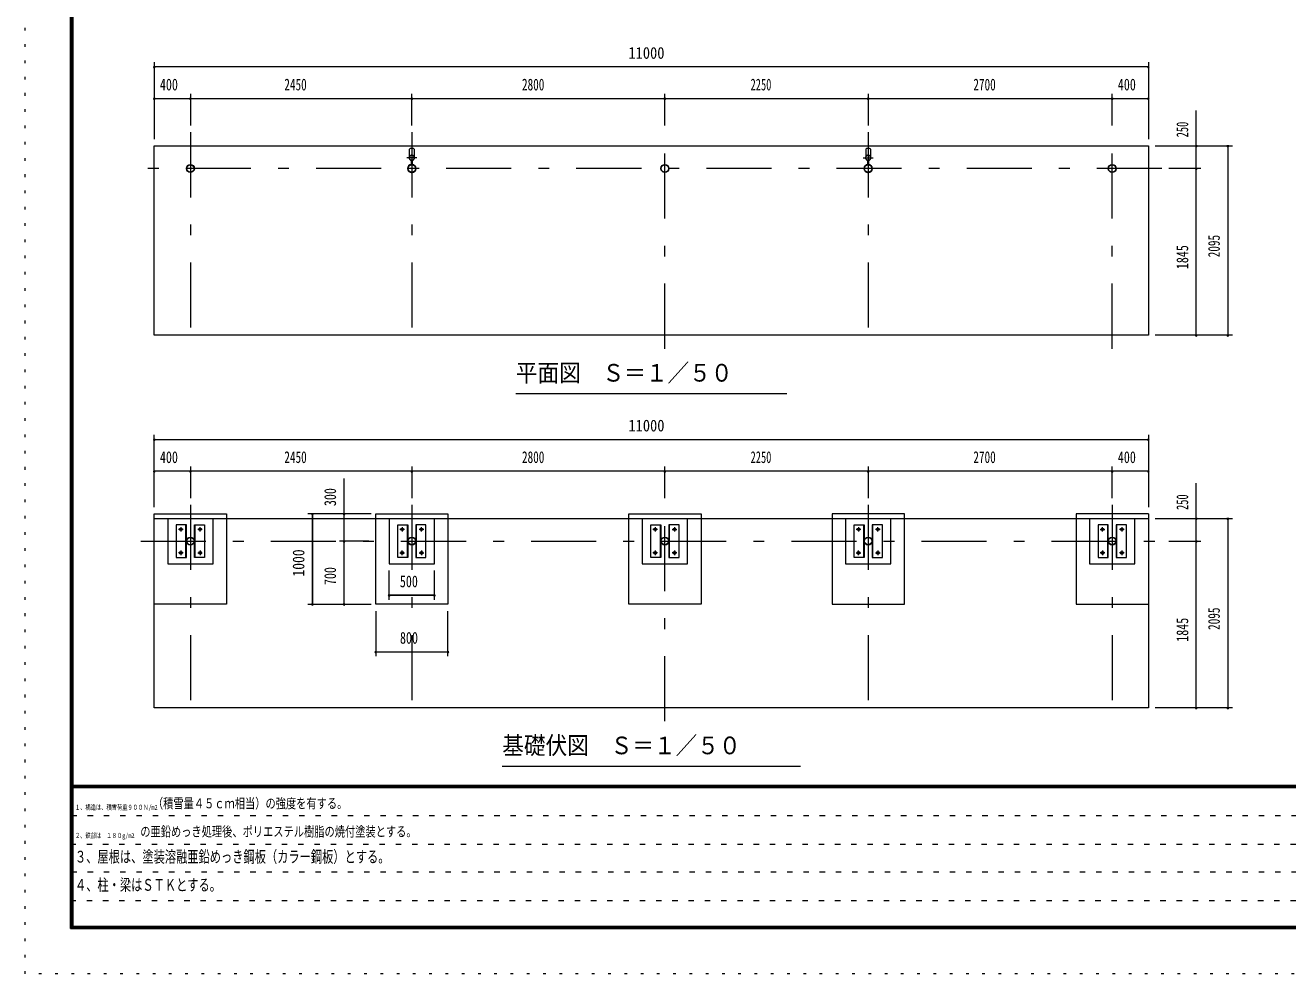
# Model space of a CAD drawing. Units: millimetres, scale not verified, with parts at other scales. Extents: x -25342 to 25343, y -10500 to 10500.
# Drawn here: x -4357 to 9613, y -10500 to 0 of the extents above; entities that cross this region are included whole.
import ezdxf
from ezdxf.enums import TextEntityAlignment as Align

# ---------------------------------------------------------------- set-up
doc = ezdxf.new("R2010")
doc.units = ezdxf.units.MM
doc.header["$LTSCALE"] = 60
for name, pattern in [('USER1', [3, 1, -2]), ('USER3', [24, 12, -5, 2, -5]), ('USER4', [3, 0.5, -2.5])]:
    doc.linetypes.add(name, pattern=pattern)
doc.layers.add('0-1_0-F1TEXT', color=7, linetype='Continuous')
for name, color, linetype, lineweight in [('0-2_1-05BOLD', 7, 'Continuous', 18), ('0-3_1-25CENTER', 3, 'USER3', 18), ('0-5_1-55DIM', 3, 'Continuous', 18), ('0-C_F-F1PAPER', 5, 'Continuous', 18), ('0-D_F-E_J_ADD', 5, 'USER4', 18)]:
    doc.layers.add(name, color=color, linetype=linetype, lineweight=lineweight)
doc.styles.add('ＭＳ ゴシック', font='')
doc.styles.get('ＭＳ ゴシック').set_extended_font_data('MS Gothic')

msp = doc.modelspace()

# ---------------------------------------------------------------- linework, layer by layer
at = {"layer": '0-2_1-05BOLD'}
for p, q in [((-107.24, -1457.81), (-107.24, -1373.23)), ((-52.24, -1373.23), (-52.24, -1457.81)), ((4942.77, -1373.23), (4942.77, -1457.81)), ((4997.77, -1457.81), (4997.77, -1373.23)), ((-84.34, -1496.06), (-84.34, -1539.41)), ((-82.74, -1540.88), (-82.74, -1494.67)), ((-76.74, -1494.67), (-76.74, -1540.88)), ((-75.14, -1539.41), (-75.14, -1496.06)), ((4965.66, -1539.41), (4965.66, -1496.06)), ((4967.26, -1494.67), (4967.26, -1540.88)), ((4973.26, -1540.88), (4973.26, -1494.67)), ((4974.86, -1496.06), (4974.86, -1539.41)), ((-2929.73, -5460.33), (8070.27, -5460.33)), ((-2779.73, -5460.33), (-2779.73, -5960.33)), ((-2578.78, -5890.33), (-2578.78, -5530.32)), ((-2480.68, -5530.32), (-2480.68, -5890.33)), ((-329.73, -5460.33), (-329.73, -5960.33)), ((-128.78, -5890.33), (-128.78, -5530.32)), ((-30.68, -5530.32), (-30.68, -5890.33)), ((2470.26, -5460.33), (2470.26, -5960.33)), ((2671.21, -5890.33), (2671.21, -5530.32)), ((2769.31, -5530.32), (2769.31, -5890.33)), ((4720.26, -5460.33), (4720.26, -5960.33)), ((4921.21, -5890.33), (4921.21, -5530.32)), ((5019.31, -5530.32), (5019.31, -5890.33)), ((7621.22, -5890.33), (7621.22, -5530.32)), ((7719.32, -5530.32), (7719.32, -5890.33)), ((7920.26, -5960.33), (7920.26, -5460.33))]:
    msp.add_line(p, q, dxfattribs=at)
for points in [[(8070.26, -1335.33), (8070.26, -3430.33), (-2929.74, -3430.33), (-2929.74, -1335.33)], [(-479.73, -6410.33), (-479.73, -5410.33), (320.27, -5410.33), (320.27, -6410.33)], [(2320.26, -6410.33), (2320.26, -5410.33), (3120.26, -5410.33), (3120.26, -6410.33)], [(4570.26, -6410.33), (5370.27, -6410.33), (5370.27, -5410.33), (4570.26, -5410.33)], [(-2574.28, -5890.33), (-2574.28, -5530.32), (-2686.28, -5530.32), (-2686.28, -5890.33)], [(-2373.18, -5530.32), (-2373.18, -5890.33), (-2485.18, -5890.33), (-2485.18, -5530.32)], [(-124.28, -5890.33), (-236.28, -5890.33), (-236.28, -5530.32), (-124.28, -5530.32)], [(76.81, -5530.32), (-35.18, -5530.32), (-35.18, -5890.33), (76.81, -5890.33)], [(2675.71, -5890.33), (2563.71, -5890.33), (2563.71, -5530.32), (2675.71, -5530.32)], [(2876.81, -5530.32), (2764.81, -5530.32), (2764.81, -5890.33), (2876.81, -5890.33)], [(4925.71, -5890.33), (4813.72, -5890.33), (4813.72, -5530.32), (4925.71, -5530.32)], [(5126.81, -5530.32), (5014.81, -5530.32), (5014.81, -5890.33), (5126.81, -5890.33)], [(7625.71, -5890.33), (7625.71, -5530.32), (7513.72, -5530.32), (7513.72, -5890.33)], [(7826.82, -5530.32), (7714.82, -5530.32), (7714.82, -5890.33), (7826.82, -5890.33)]]:
    msp.add_lwpolyline(points, close=True, dxfattribs=at)
for points in [[(8070.27, -5410.33), (8070.27, -7555.33), (-2929.73, -7555.33), (-2929.73, -5410.33), (-2129.73, -5410.33), (-2129.73, -6410.33), (-2929.73, -6410.33)], [(8070.27, -5410.33), (7270.27, -5410.33), (7270.27, -6410.33), (8070.27, -6410.33)], [(-2779.73, -5960.33), (-2279.73, -5960.33), (-2279.73, -5460.33)], [(-329.73, -5960.33), (170.27, -5960.33), (170.27, -5460.33)], [(2470.26, -5960.33), (2970.26, -5960.33), (2970.26, -5460.33)], [(4720.26, -5960.33), (5220.26, -5960.33), (5220.26, -5460.33)], [(7420.27, -5460.33), (7420.27, -5960.33), (7920.26, -5960.33)]]:
    msp.add_lwpolyline(points, dxfattribs=at)
for centre, radius in [((-79.74, -1467.33), 27.5), ((-79.74, -1435.98), 2.25), ((4970.27, -1467.33), 27.5), ((4970.27, -1435.98), 2.25), ((-2529.74, -1585.33), 44.55), ((-2529.74, -1585.33), 40.35), ((-79.74, -1585.33), 44.55), ((-79.74, -1585.33), 40.35), ((-79.74, -1633.73), 2.25), ((2720.27, -1585.33), 44.55), ((2720.27, -1585.33), 40.35), ((4970.27, -1585.33), 44.55), ((4970.27, -1585.33), 40.35), ((4970.27, -1633.73), 2.25), ((7670.26, -1585.33), 44.55), ((7670.26, -1585.33), 40.35), ((-2636.23, -5580.33), 14.5), ((-2423.23, -5580.33), 14.5), ((-186.23, -5580.33), 14.5), ((26.77, -5580.33), 14.5), ((2613.76, -5580.33), 14.5), ((2826.77, -5580.33), 14.5), ((4863.77, -5580.33), 14.5), ((5076.77, -5580.33), 14.5), ((7563.77, -5580.33), 14.5), ((7776.77, -5580.33), 14.5), ((-2529.73, -5710.33), 44.55), ((-2529.73, -5710.33), 40.35), ((-79.73, -5710.33), 44.55), ((-79.73, -5710.33), 40.35), ((2720.27, -5710.33), 44.55), ((2720.27, -5710.33), 40.35), ((4970.27, -5710.33), 44.55), ((4970.27, -5710.33), 40.35), ((7670.27, -5710.33), 44.55), ((7670.27, -5710.33), 40.35), ((-2636.23, -5840.32), 14.5), ((-2423.23, -5840.32), 14.5), ((-186.23, -5840.32), 14.5), ((26.77, -5840.32), 14.5), ((2613.76, -5840.32), 14.5), ((2826.77, -5840.32), 14.5), ((4863.77, -5840.32), 14.5), ((5076.77, -5840.32), 14.5), ((7563.77, -5840.32), 14.5), ((7776.77, -5840.32), 14.5)]:
    msp.add_circle(centre, radius, dxfattribs=at)
for centre, radius, start, end in [((-79.74, -1408.72), 44.9, 52.23546, 127.76454), ((4970.27, -1408.72), 44.9, 52.23546, 127.76454), ((-79.74, -1467.33), 29.1, 90, 260.90512), ((-79.74, -1484.73), 44.9, 109.58864, 127.76454), ((-79.74, -1435.98), 3.85, 270, 218.65778), ((-79.74, -1467.33), 29.1, 279.09488, 84.06984), ((-79.74, -1484.73), 44.9, 52.23546, 70.41136), ((4970.27, -1467.33), 29.1, 90, 260.90512), ((4970.27, -1484.73), 44.9, 109.58864, 127.76454), ((4970.27, -1435.98), 3.85, 270, 218.65778), ((4970.27, -1467.33), 29.1, 279.09488, 84.06984), ((4970.27, -1484.73), 44.9, 52.23546, 70.41136), ((-79.74, -1585.33), 46.15, 95.72713, 270.00108), ((-79.74, -1633.73), 3.85, 142.09248, 90), ((-79.74, -1585.33), 46.15, 273.78915, 84.28163), ((4970.27, -1585.33), 46.15, 95.72713, 270.00108), ((4970.27, -1633.73), 3.85, 142.09248, 90), ((4970.27, -1585.33), 46.15, 273.78915, 84.28163)]:
    msp.add_arc(centre, radius, start, end, dxfattribs=at)
at = {"layer": '0-3_1-25CENTER'}
for p, q in [((-2529.74, -1185.33), (-2529.74, -3580.33)), ((-79.74, -1185.33), (-79.74, -3580.33)), ((2720.27, -3580.33), (2720.27, -1185.33)), ((4970.27, -1185.33), (4970.27, -3580.33)), ((7670.26, -3580.33), (7670.26, -1185.33)), ((-24.74, -1467.33), (-134.74, -1467.33)), ((-90.5, -1517.8), (-68.98, -1517.8)), ((4915.27, -1467.33), (5025.27, -1467.33)), ((4981.03, -1517.8), (4959.5, -1517.8)), ((8220.26, -1585.33), (-3079.74, -1585.33)), ((-2529.73, -5310.33), (-2529.73, -7705.33)), ((-79.73, -5310.33), (-79.73, -7705.33)), ((2720.27, -7705.33), (2720.27, -5310.33)), ((4970.27, -5310.33), (4970.27, -7705.33)), ((7670.27, -5310.33), (7670.27, -7705.33)), ((-2611.23, -5580.33), (-2661.23, -5580.33)), ((-2636.23, -5555.33), (-2636.23, -5605.33)), ((-2398.23, -5580.33), (-2448.23, -5580.33)), ((-2423.23, -5605.33), (-2423.23, -5555.33)), ((-161.23, -5580.33), (-211.23, -5580.33)), ((-186.23, -5555.33), (-186.23, -5605.33)), ((51.77, -5580.33), (1.77, -5580.33)), ((26.77, -5605.33), (26.77, -5555.33)), ((2638.77, -5580.33), (2588.76, -5580.33)), ((2613.76, -5555.33), (2613.76, -5605.33)), ((2801.77, -5580.33), (2851.77, -5580.33)), ((2826.77, -5555.33), (2826.77, -5605.33)), ((4888.77, -5580.33), (4838.77, -5580.33)), ((4863.77, -5555.33), (4863.77, -5605.33)), ((5101.77, -5580.33), (5051.77, -5580.33)), ((5076.77, -5605.33), (5076.77, -5555.33)), ((7538.77, -5580.33), (7588.77, -5580.33)), ((7563.77, -5605.33), (7563.77, -5555.33)), ((7801.77, -5580.33), (7751.76, -5580.33)), ((7776.77, -5555.33), (7776.77, -5605.33)), ((-3079.73, -5710.33), (8220.26, -5710.33)), ((-2611.23, -5840.32), (-2661.23, -5840.32)), ((-2636.23, -5815.32), (-2636.23, -5865.33)), ((-2448.23, -5840.32), (-2398.23, -5840.32)), ((-2423.23, -5815.32), (-2423.23, -5865.33)), ((-211.23, -5840.32), (-161.23, -5840.32)), ((-186.23, -5865.33), (-186.23, -5815.32)), ((1.77, -5840.32), (51.77, -5840.32)), ((26.77, -5815.32), (26.77, -5865.33)), ((2638.77, -5840.32), (2588.76, -5840.32)), ((2613.76, -5815.32), (2613.76, -5865.33)), ((2851.77, -5840.32), (2801.77, -5840.32)), ((2826.77, -5815.32), (2826.77, -5865.33)), ((4838.77, -5840.32), (4888.77, -5840.32)), ((4863.77, -5865.33), (4863.77, -5815.32)), ((5051.77, -5840.32), (5101.77, -5840.32)), ((5076.77, -5815.32), (5076.77, -5865.33)), ((7588.77, -5840.32), (7538.77, -5840.32)), ((7563.77, -5815.32), (7563.77, -5865.33)), ((7801.77, -5840.32), (7751.76, -5840.32)), ((7776.77, -5815.32), (7776.77, -5865.33))]:
    msp.add_line(p, q, dxfattribs=at)
at = {"layer": '0-5_1-55DIM'}
for p, q in [((-2929.74, -410.33), (-2929.74, -1260.33)), ((8070.26, -410.33), (8070.26, -1260.33)), ((-2919.74, -460.33), (-2939.74, -460.33)), ((8070.26, -460.33), (-2929.74, -460.33)), ((8080.26, -460.33), (8060.26, -460.33)), ((-2919.74, -810.33), (-2939.74, -810.33)), ((-2929.74, -810.33), (8070.26, -810.33)), ((-2519.74, -810.33), (-2539.74, -810.33)), ((-2529.74, -760.33), (-2529.74, -1110.33)), ((-69.74, -810.33), (-89.74, -810.33)), ((-79.74, -1110.33), (-79.74, -760.33)), ((2730.26, -810.33), (2710.26, -810.33)), ((2720.27, -1110.33), (2720.27, -760.33)), ((4980.27, -810.33), (4960.27, -810.33)), ((4970.27, -760.33), (4970.27, -1110.33)), ((7680.26, -810.33), (7660.26, -810.33)), ((7670.26, -1110.33), (7670.26, -760.33)), ((8080.26, -810.33), (8060.26, -810.33)), ((8600.26, -3430.33), (8600.26, -942.83)), ((8145.26, -1335.33), (9000.26, -1335.33)), ((8610.26, -1335.33), (8590.26, -1335.33)), ((8960.26, -1335.33), (8940.26, -1335.33)), ((8950.26, -1335.33), (8950.26, -3430.33)), ((8650.26, -1585.33), (8295.26, -1585.33)), ((8610.26, -1585.33), (8590.26, -1585.33)), ((9000.26, -3430.33), (8145.26, -3430.33)), ((8610.26, -3430.33), (8590.26, -3430.33)), ((8960.26, -3430.33), (8940.26, -3430.33)), ((4070.26, -4080.33), (1070.26, -4080.33)), ((-2919.73, -4585.33), (-2939.73, -4585.33)), ((-2929.73, -5335.33), (-2929.73, -4535.33)), ((-2929.73, -4585.33), (8070.27, -4585.33)), ((8080.27, -4585.33), (8060.27, -4585.33)), ((8070.27, -4535.33), (8070.27, -5335.33)), ((-2529.73, -4885.33), (-2529.73, -5235.33)), ((-79.73, -4885.33), (-79.73, -5235.33)), ((2720.27, -5235.33), (2720.27, -4885.33)), ((4970.27, -4885.33), (4970.27, -5235.33)), ((7670.27, -5235.33), (7670.27, -4885.33)), ((-2919.73, -4935.33), (-2939.73, -4935.33)), ((8070.27, -4935.33), (-2929.73, -4935.33)), ((-2519.73, -4935.33), (-2539.73, -4935.33)), ((-829.73, -6410.33), (-829.73, -5017.83)), ((-69.73, -4935.33), (-89.73, -4935.33)), ((2730.26, -4935.33), (2710.26, -4935.33)), ((4980.27, -4935.33), (4960.27, -4935.33)), ((7680.27, -4935.33), (7660.27, -4935.33)), ((8080.27, -4935.33), (8060.27, -4935.33)), ((8600.26, -7555.33), (8600.26, -5067.83)), ((-529.74, -5410.33), (-1229.74, -5410.33)), ((-1169.73, -5410.33), (-1189.73, -5410.33)), ((-1179.73, -6410.33), (-1179.73, -5410.33)), ((-1179.73, -5410.33), (-1179.73, -6410.33)), ((-819.73, -5410.33), (-839.73, -5410.33)), ((-829.73, -5710.33), (-829.73, -5410.33)), ((8145.26, -5460.33), (9000.26, -5460.33)), ((8610.26, -5460.33), (8590.26, -5460.33)), ((8960.26, -5460.33), (8940.26, -5460.33)), ((8950.26, -5460.33), (8950.26, -7555.33)), ((-554.73, -5710.33), (-879.74, -5710.33)), ((-819.73, -5710.33), (-839.73, -5710.33)), ((-829.73, -6410.33), (-829.73, -5710.33)), ((8295.26, -5710.33), (8650.26, -5710.33)), ((8610.26, -5710.33), (8590.26, -5710.33)), ((-329.74, -6360.33), (-329.74, -6035.33)), ((170.26, -6360.33), (170.26, -6035.33)), ((-1229.74, -6410.33), (-529.74, -6410.33)), ((-1169.73, -6410.33), (-1189.73, -6410.33)), ((-819.73, -6410.33), (-839.73, -6410.33)), ((-319.74, -6310.33), (-339.74, -6310.33)), ((-329.74, -6310.33), (170.26, -6310.33)), ((170.26, -6310.33), (-329.74, -6310.33)), ((180.26, -6310.33), (160.26, -6310.33)), ((-479.74, -6485.33), (-479.74, -6985.33)), ((320.27, -6985.33), (320.27, -6485.33)), ((-469.74, -6935.33), (-489.74, -6935.33)), ((-479.74, -6935.33), (320.27, -6935.33)), ((-479.74, -6935.33), (320.27, -6935.33)), ((330.27, -6935.33), (310.27, -6935.33)), ((9000.26, -7555.33), (8145.26, -7555.33)), ((8610.26, -7555.33), (8590.26, -7555.33)), ((8960.26, -7555.33), (8940.26, -7555.33)), ((4220.26, -8205.33), (920.26, -8205.33))]:
    msp.add_line(p, q, dxfattribs=at)
for centre in [(-2929.74, -460.33), (8070.26, -460.33), (-2929.74, -810.33), (-2529.74, -810.33), (-79.74, -810.33), (2720.26, -810.33), (4970.27, -810.33), (7670.26, -810.33), (8070.26, -810.33), (8600.26, -1335.33), (8950.26, -1335.33), (8600.26, -1585.33), (8600.26, -3430.33), (8950.26, -3430.33), (-2929.73, -4585.33), (8070.27, -4585.33), (-2929.73, -4935.33), (-2529.73, -4935.33), (-79.73, -4935.33), (2720.26, -4935.33), (4970.27, -4935.33), (7670.27, -4935.33), (8070.27, -4935.33), (-1179.73, -5410.33), (-829.73, -5410.33), (8600.26, -5460.33), (8950.26, -5460.33), (-829.73, -5710.33), (8600.26, -5710.33), (-1179.73, -6410.33), (-829.73, -6410.33), (-329.74, -6310.33), (170.26, -6310.33), (-479.74, -6935.33), (320.27, -6935.33), (8600.26, -7555.33), (8950.26, -7555.33)]:
    msp.add_arc(centre, 10, 180, 0, dxfattribs=at)
at = {"layer": '0-C_F-F1PAPER'}
for p, q in [((24817.6, -8415), (-3832.4, -8415)), ((-3832.4, -8417.5), (24817.6, -8417.5)), ((24817.6, -8420), (-3832.4, -8420)), ((-3832.4, -8422.5), (24817.6, -8422.5)), ((24817.6, -8425), (-3832.4, -8425)), ((-3832.4, -8427.5), (24817.6, -8427.5)), ((24817.6, -8430), (-3832.4, -8430)), ((-3832.4, -8432.5), (24817.6, -8432.5)), ((24817.6, -8435), (-3832.4, -8435)), ((-3832.4, -8437.5), (24817.6, -8437.5)), ((24817.6, -8440), (-3832.4, -8440))]:
    msp.add_line(p, q, dxfattribs=at)
at = {"layer": '0-C_F-F1PAPER', "color": 6, "linetype": 'USER1'}
for p, q in [((14392.6, -8752), (-3857.4, -8752)), ((-3857.4, -9064), (14392.6, -9064)), ((14392.6, -9376), (-3857.4, -9376)), ((-3857.4, -9688), (11884.6, -9688))]:
    msp.add_line(p, q, dxfattribs=at)
at = {"layer": '0-C_F-F1PAPER'}
for points in [[(24842.6, -10000), (-3857.4, -10000), (-3857.4, 10100), (24842.6, 10100)], [(24840.1, -9997.5), (24840.1, 10097.5), (-3854.9, 10097.5), (-3854.9, -9997.5)], [(24837.6, -9995), (24837.6, 10095), (-3852.4, 10095), (-3852.4, -9995)], [(24835.1, -9992.5), (-3849.9, -9992.5), (-3849.9, 10092.5), (24835.1, 10092.5)], [(24832.6, -9990), (24832.6, 10090), (-3847.4, 10090), (-3847.4, -9990)], [(24830.1, -9987.5), (-3844.9, -9987.5), (-3844.9, 10087.5), (24830.1, 10087.5)], [(24827.6, -9985), (24827.6, 10085), (-3842.4, 10085), (-3842.4, -9985)], [(24825.1, -9982.5), (-3839.9, -9982.5), (-3839.9, 10082.5), (24825.1, 10082.5)], [(24822.6, -9980), (-3837.4, -9980), (-3837.4, 10080), (24822.6, 10080)], [(24820.1, -9977.5), (-3834.9, -9977.5), (-3834.9, 10077.5), (24820.1, 10077.5)], [(24817.6, -9975), (24817.6, 10075), (-3832.4, 10075), (-3832.4, -9975)]]:
    msp.add_lwpolyline(points, close=True, dxfattribs=at)
at = {"layer": '0-D_F-E_J_ADD'}
msp.add_lwpolyline([(25342.6, -10500), (-4357.4, -10500), (-4357.4, 10500), (25342.6, 10500)], close=True, dxfattribs=at)

# ---------------------------------------------------------------- texts
at = {"layer": '0-1_0-F1TEXT', "style": 'ＭＳ ゴシック'}
for s, height, width, p in [('１、構造は、積雪荷重９００Ｎ/m2', 55.35, 0.75, (-3807.4, -8702)), ('（積雪量４５ｃｍ相当）の強度を有する。', 110.7, 0.75, (-2944.91, -8702)), ('２、鉄部は\u3000１８０g/m2', 55.35, 0.75, (-3807.4, -9014)), ('\u3000の亜鉛めっき処理後、ポリエステル樹脂の焼付塗装とする。', 110.7, 0.75, (-3197.8, -9014)), ('３、屋根は、塗装溶融亜鉛めっき鋼板（カラー鋼板）とする。', 130.2, 0.7, (-3807.4, -9308.23)), ('４、柱・梁はＳＴＫとする。', 130.2, 0.7, (-3807.4, -9620.23))]:
    msp.add_text(s, height=height, dxfattribs=dict(at, width=width)).set_placement(p, align=Align.BOTTOM_LEFT)
at = {"layer": '0-5_1-55DIM', "color": 7, "style": 'ＭＳ ゴシック'}
for s, height, width, p in [('11000', 130.2, 0.9, (2317.21, -410.33)), ('400', 130.2, 0.75, (-2867.36, -760.33)), ('2450', 130.2, 0.7, (-1490.75, -760.33)), ('2800', 130.2, 0.7, (1138.99, -760.33)), ('2250', 130.2, 0.65, (3668.58, -760.33)), ('2700', 130.2, 0.7, (6133.66, -760.33)), ('400', 130.2, 0.75, (7732.63, -760.33)), ('平面図\u3000Ｓ＝１／５０', 195.4, 0.9, (1070.26, -4003.68)), ('11000', 130.2, 0.9, (2317.22, -4535.33)), ('400', 130.2, 0.75, (-2867.36, -4885.33)), ('2450', 130.2, 0.7, (-1490.74, -4885.33)), ('2800', 130.2, 0.7, (1139, -4885.33)), ('2250', 130.2, 0.65, (3668.58, -4885.33)), ('2700', 130.2, 0.7, (6133.67, -4885.33)), ('400', 130.2, 0.75, (7732.64, -4885.33)), ('500', 130.2, 0.75, (-212.18, -6260.33)), ('800', 130.2, 0.75, (-211.14, -6885.33)), ('基礎伏図\u3000Ｓ＝１／５０', 195.4, 0.9, (920.26, -8128.68))]:
    msp.add_text(s, height=height, dxfattribs=dict(at, width=width)).set_placement(p, align=Align.BOTTOM_LEFT)
for s, width, p in [('250', 0.65, (8550.26, -1240.91)), ('2095', 0.7, (8900.26, -2568.84)), ('1845', 0.75, (8550.26, -2700.06)), ('300', 0.75, (-879.73, -5323.18)), ('250', 0.65, (8550.26, -5365.91)), ('1000', 0.85, (-1229.73, -6103.13)), ('700', 0.75, (-879.73, -6197.33)), ('2095', 0.7, (8900.26, -6693.84)), ('1845', 0.75, (8550.26, -6825.05))]:
    msp.add_text(s, height=130.2, rotation=90, dxfattribs=dict(at, width=width)).set_placement(p, align=Align.BOTTOM_LEFT)

doc.saveas('drawing.dxf')
